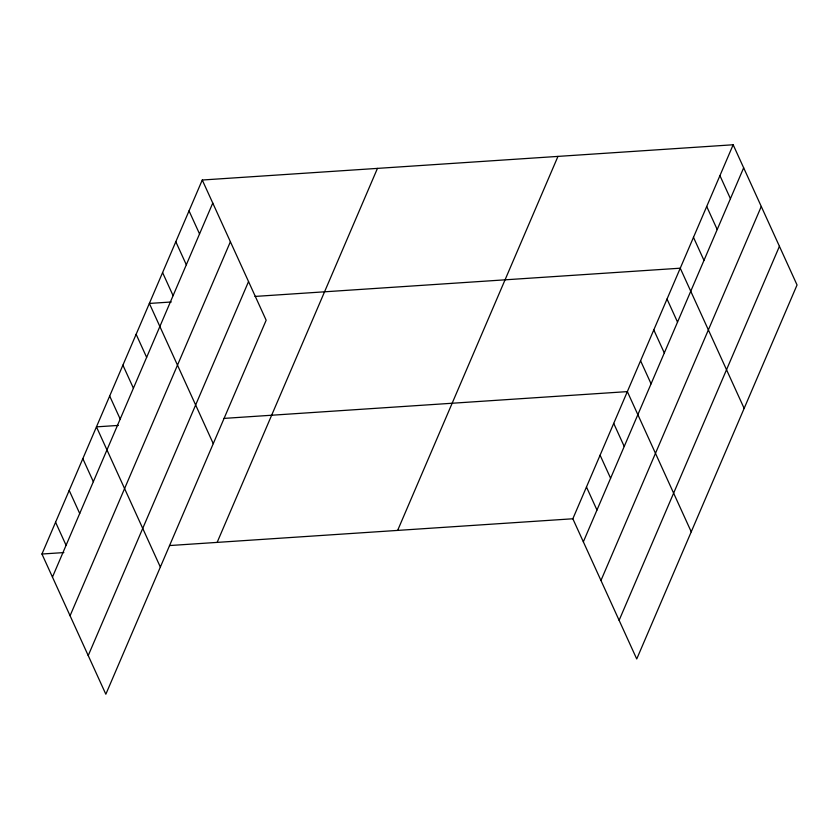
<?xml version="1.0" encoding="UTF-8"?>
<svg xmlns="http://www.w3.org/2000/svg" width="839" height="839" viewBox="0 0 839 839"><rect width="100%" height="100%" fill="white"/><g stroke="black" fill="none" stroke-linecap="round" stroke-linejoin="round"><path stroke-width="1.26" d="M202.262 180.018L266.162 320.225L105.84 694.231L41.95 554.023L202.262 180.018L733.16 144.769L797.05 284.977L636.738 658.982L572.838 518.775L733.16 144.769M52.458 577.075L212.77 203.069M70.077 615.742L230.389 241.737M88.221 655.574L248.543 281.568M217.144 542.393L377.456 168.387M397.644 530.405L557.966 156.4M583.346 541.826L743.658 167.821M600.965 580.483L761.277 206.478M619.119 620.315L779.431 246.309M171.261 301.988L149.363 303.445L213.253 443.642M254.993 296.429L680.251 268.197L744.151 408.394M118.351 425.415L96.454 426.862L160.354 567.07M223.992 418.399L627.352 391.614L691.242 531.821M41.95 554.023L63.848 552.576M169.478 545.56L572.838 518.775M719.925 175.624L730.433 198.675M706.7 206.478L717.209 229.529M693.475 237.332L703.984 260.384M667.026 299.051L677.534 322.103M653.801 329.905L664.31 352.957M640.577 360.76L651.074 383.811M613.718 423.401L624.226 446.453M600.095 455.199L610.603 478.251M586.471 486.987L596.969 510.039M189.037 210.872L199.546 233.924M175.812 241.737L186.321 264.778M162.588 272.591L173.086 295.643M136.138 334.3L146.636 357.351M122.914 365.154L133.411 388.205M109.678 396.008L120.187 419.06M82.83 458.66L93.339 481.701M69.207 490.448L79.705 513.499M55.573 522.236L66.082 545.287"/></g></svg>
